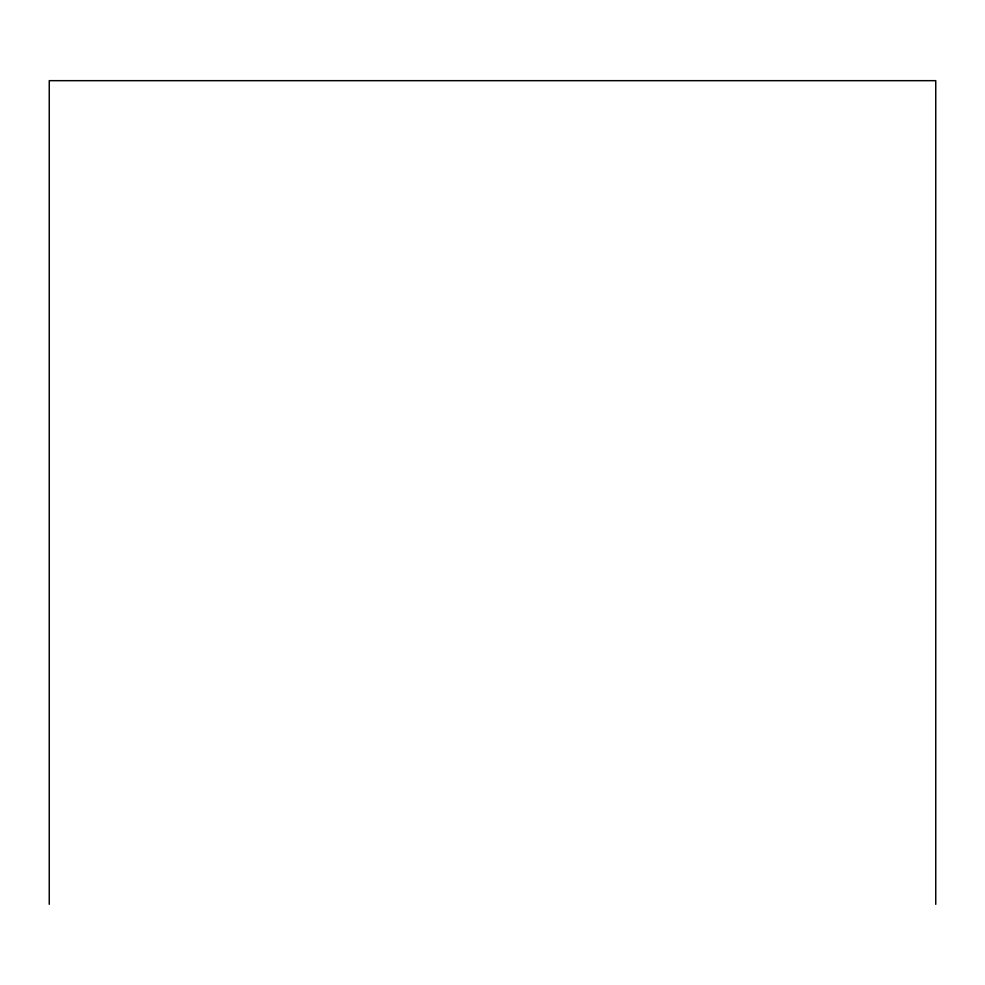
<?xml version="1.0" encoding="UTF-8"?>
<svg xmlns="http://www.w3.org/2000/svg" width="985" height="985" viewBox="0 0 985 985"><rect width="100%" height="100%" fill="white"/><g stroke="black" fill="none" stroke-linecap="round" stroke-linejoin="round"><path stroke-width="1.48" d="M935.75 904.328L935.75 80.671L49.25 80.671L49.25 904.328"/></g></svg>
